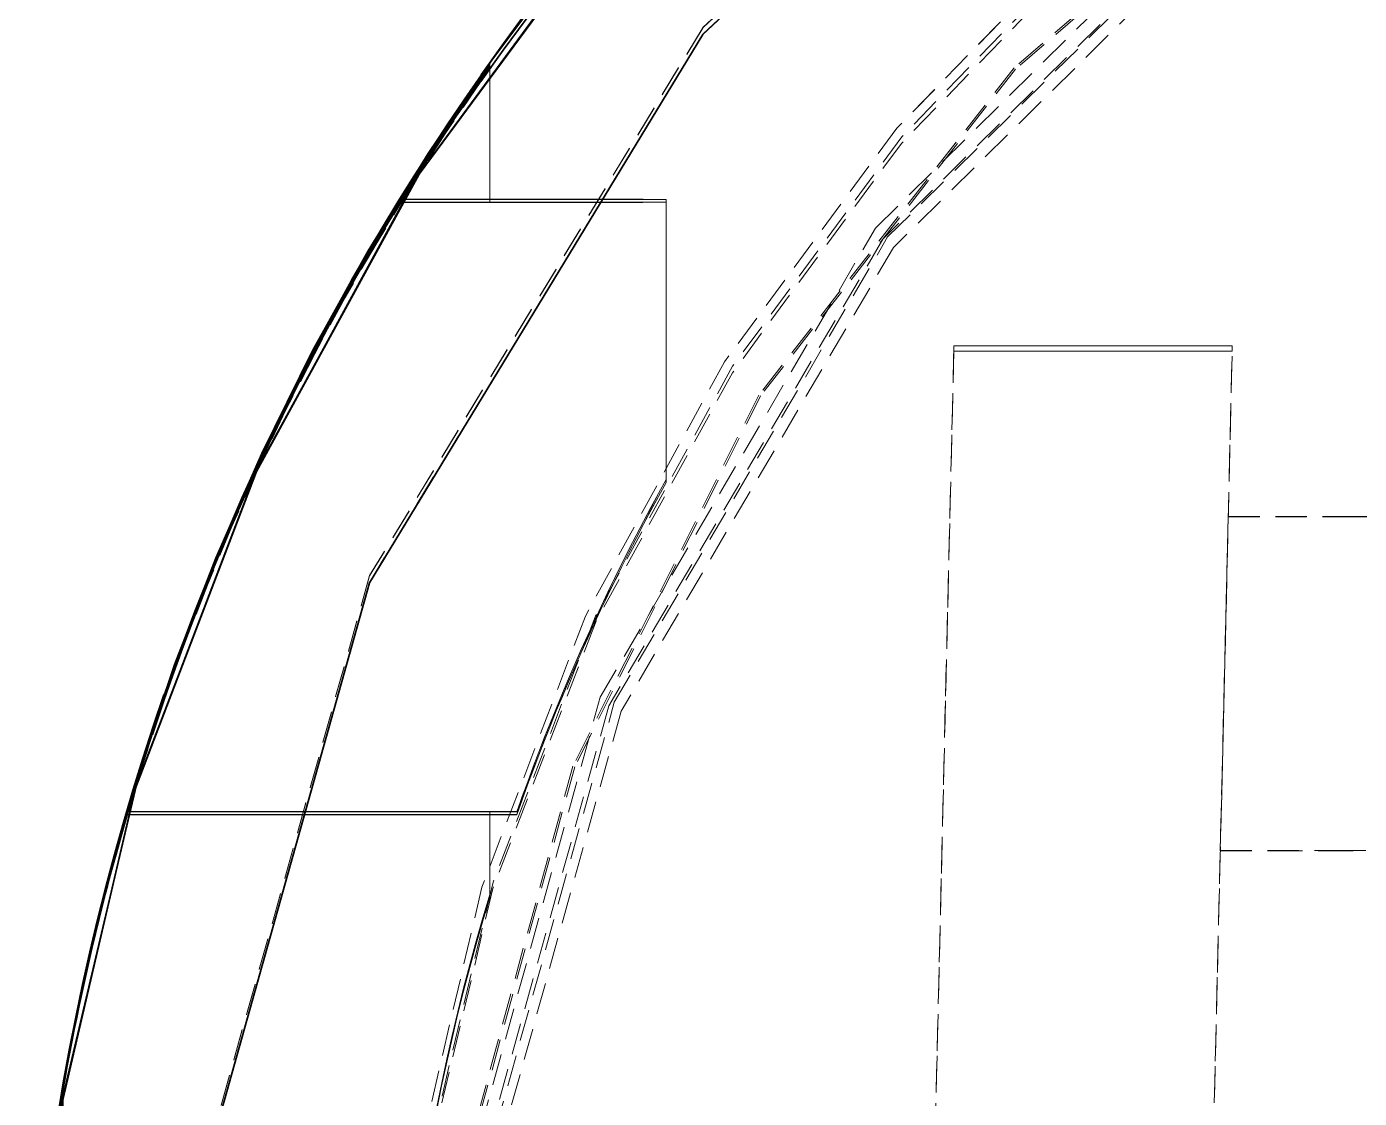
# Model space of a CAD drawing. Header units: millimetres. Extents: x 10 to 410, y 10 to 287.
# Drawn here: x 292.17 to 313.36, y 116.53 to 133.57 of the extents above; entities that cross this region are included whole.
import ezdxf

# ---------------------------------------------------------------- set-up
doc = ezdxf.new("R2010")
doc.units = ezdxf.units.MM
doc.linetypes.add('DASHED', pattern=[0.75, 0.5, -0.25])
doc.layers.add('HIDDEN', color=8, linetype='DASHED', lineweight=18)
doc.layers.add('VISIBLE', color=7, linetype='CONTINUOUS', lineweight=35)

msp = doc.modelspace()

# ---------------------------------------------------------------- linework, layer by layer
at = {"layer": 'HIDDEN'}
for points in [[(369.479, 109.912), (368.089, 120.023), (364.023, 129.384), (357.582, 137.301), (349.244, 143.187), (339.626, 146.605), (329.444, 147.302), (319.451, 145.225), (310.389, 140.529), (302.93, 133.563), (297.627, 124.843), (294.873, 115.015), (294.873, 104.808), (297.627, 94.981), (302.93, 86.26), (310.389, 79.294), (319.451, 74.598), (329.444, 72.522), (339.626, 73.218), (349.244, 76.636), (357.582, 82.522), (364.023, 90.439), (368.089, 99.8), (369.479, 109.912)], [(369.479, 109.907), (368.089, 120.018), (364.023, 129.38), (357.582, 137.297), (349.243, 143.183), (339.626, 146.6), (329.444, 147.297), (319.451, 145.22), (310.389, 140.525), (302.93, 133.558), (297.627, 124.838), (294.873, 115.01), (294.873, 104.804), (297.627, 94.976), (302.93, 86.255), (310.389, 79.289), (319.451, 74.593), (329.444, 72.517), (339.626, 73.213), (349.243, 76.631), (357.582, 82.517), (364.023, 90.434), (368.089, 99.796), (369.479, 109.907)], [(369.476, 109.804), (368.086, 119.915), (364.02, 129.276), (357.579, 137.194), (349.241, 143.079), (339.624, 146.497), (329.441, 147.194), (319.448, 145.117), (310.386, 140.422), (302.927, 133.455), (297.624, 124.735), (294.87, 114.907), (294.87, 104.701), (297.624, 94.873), (302.927, 86.152), (310.386, 79.186), (319.448, 74.49), (329.441, 72.414), (339.624, 73.11), (349.241, 76.528), (357.579, 82.414), (364.02, 90.331), (368.086, 99.692), (369.476, 109.804)], [(366.085, 109.907), (365.773, 114.509), (364.842, 119.027), (363.31, 123.378), (361.204, 127.483), (358.563, 131.265), (355.436, 134.656), (351.879, 137.594), (347.958, 140.024), (343.745, 141.903), (339.317, 143.196), (334.755, 143.879), (330.142, 143.94), (325.563, 143.377), (321.103, 142.201), (316.842, 140.433), (312.858, 138.107), (309.226, 135.263), (306.01, 131.956), (303.271, 128.244), (301.058, 124.197), (299.412, 119.887), (298.362, 115.395), (297.929, 110.802)], [(366.085, 109.907), (365.773, 114.509), (364.842, 119.027), (363.31, 123.378), (361.204, 127.483), (358.563, 131.265), (355.436, 134.656), (351.879, 137.594), (347.958, 140.024), (343.745, 141.903), (339.317, 143.196), (334.755, 143.879), (330.142, 143.94), (325.563, 143.377), (321.103, 142.201), (316.842, 140.433), (312.858, 138.107), (309.226, 135.264), (306.01, 131.956), (303.271, 128.244), (301.058, 124.197), (299.412, 119.887), (298.362, 115.395), (297.929, 110.802)], [(365.918, 111.048), (365.464, 115.558), (364.412, 119.967), (362.782, 124.196), (360.604, 128.171), (357.914, 131.82), (354.763, 135.078), (351.205, 137.887), (347.305, 140.197), (343.132, 141.966), (338.76, 143.163), (334.268, 143.767), (329.735, 143.767), (325.243, 143.163), (320.871, 141.966), (316.698, 140.197), (312.797, 137.887), (309.24, 135.078), (306.088, 131.82), (303.399, 128.171), (301.22, 124.196), (299.59, 119.967), (298.539, 115.558), (298.084, 111.048)], [(365.916, 110.944), (365.461, 115.454), (364.41, 119.864), (362.78, 124.093), (360.601, 128.068), (357.912, 131.717), (354.76, 134.975), (351.203, 137.784), (347.302, 140.093), (343.129, 141.863), (338.757, 143.06), (334.265, 143.664), (329.732, 143.664), (325.24, 143.06), (320.868, 141.863), (316.695, 140.093), (312.795, 137.784), (309.237, 134.975), (306.086, 131.717), (303.396, 128.068), (301.218, 124.093), (299.588, 119.864), (298.536, 115.454), (298.082, 110.944)], [(365.341, 109.907), (364.688, 116.476), (362.753, 122.787), (359.613, 128.593), (355.39, 133.667), (350.25, 137.809), (344.395, 140.858), (338.054, 142.693), (331.476, 143.243), (324.918, 142.486), (318.638, 140.452), (312.882, 137.22), (307.876, 132.918), (303.815, 127.714), (300.859, 121.811), (299.124, 115.442), (298.678, 108.856), (299.538, 102.311), (301.671, 96.064), (304.993, 90.36), (309.373, 85.422), (314.641, 81.443), (320.589, 78.581), (326.985, 76.946)], [(365.312, 109.906), (364.659, 116.469), (362.726, 122.775), (359.589, 128.576), (355.37, 133.645), (350.235, 137.784), (344.385, 140.829), (338.05, 142.663), (331.478, 143.213), (324.926, 142.457), (318.652, 140.425), (312.901, 137.197), (307.899, 132.899), (303.841, 127.7), (300.888, 121.803), (299.154, 115.44), (298.707, 108.86), (299.566, 102.321), (301.696, 96.079), (305.014, 90.38), (309.39, 85.445), (314.653, 81.47), (320.595, 78.609), (326.985, 76.976)], [(326.985, 76.94), (318.677, 79.339), (311.265, 83.793), (305.247, 90.003), (301.029, 97.551), (298.893, 105.931), (298.984, 114.577), (301.295, 122.91), (305.671, 130.368), (311.817, 136.451), (319.321, 140.748), (327.678, 142.971), (336.325, 142.971), (344.681, 140.748), (352.185, 136.451), (358.332, 130.368), (362.708, 122.91), (365.019, 114.577), (365.109, 105.931), (362.974, 97.551), (358.755, 90.003), (352.738, 83.793), (345.326, 79.339), (337.018, 76.94)], [(337.016, 77.001), (345.283, 79.393), (352.658, 83.831), (358.645, 90.015), (362.84, 97.53), (364.962, 105.872), (364.869, 114.478), (362.566, 122.771), (358.209, 130.194), (352.09, 136.247), (344.62, 140.524), (336.303, 142.736), (327.696, 142.736), (319.378, 140.524), (311.908, 136.247), (305.789, 130.194), (301.432, 122.771), (299.129, 114.478), (299.036, 105.872), (301.158, 97.53), (305.353, 90.015), (311.34, 83.831), (318.715, 79.393), (326.982, 77.001)], [(326.985, 77.175), (318.741, 79.565), (311.388, 83.992), (305.421, 90.161), (301.239, 97.657), (299.125, 105.975), (299.22, 114.557), (301.518, 122.827), (305.864, 130.228), (311.966, 136.264), (319.415, 140.528), (327.71, 142.734), (336.293, 142.734), (344.587, 140.528), (352.036, 136.264), (358.139, 130.228), (362.485, 122.827), (364.782, 114.557), (364.877, 105.975), (362.763, 97.657), (358.582, 90.161), (352.614, 83.992), (345.262, 79.565), (337.018, 77.175)], [(337.015, 77.196), (345.227, 79.58), (352.55, 83.995), (358.492, 90.143), (362.655, 97.612), (364.759, 105.9), (364.662, 114.45), (362.371, 122.688), (358.039, 130.061), (351.959, 136.073), (344.538, 140.32), (336.274, 142.517), (327.723, 142.517), (319.46, 140.32), (312.038, 136.073), (305.958, 130.061), (301.627, 122.688), (299.336, 114.45), (299.239, 105.9), (301.342, 97.612), (305.505, 90.143), (311.447, 83.995), (318.77, 79.58), (326.982, 77.196)], [(299.539, 130.779), (299.539, 130.872), (299.539, 130.965), (299.539, 131.059), (299.539, 131.152), (299.539, 131.245), (299.539, 131.338), (299.539, 131.431), (299.539, 131.525), (299.539, 131.618), (299.539, 131.711), (299.539, 131.804), (299.539, 131.897), (299.539, 131.99), (299.539, 132.084), (299.539, 132.177), (299.539, 132.27), (299.539, 132.363), (299.539, 132.456), (299.539, 132.55), (299.539, 132.643), (299.539, 132.736), (299.539, 132.829), (299.539, 132.922)], [(299.54, 130.826), (299.54, 130.919), (299.54, 131.012), (299.54, 131.106), (299.54, 131.199), (299.54, 131.292), (299.54, 131.385), (299.54, 131.478), (299.54, 131.571), (299.54, 131.665), (299.54, 131.758), (299.54, 131.851), (299.54, 131.944), (299.54, 132.037), (299.54, 132.131), (299.54, 132.224), (299.54, 132.317), (299.54, 132.41), (299.54, 132.503), (299.54, 132.596), (299.54, 132.69), (299.54, 132.783), (299.54, 132.876), (299.54, 132.969)], [(299.397, 132.699), (298.825, 131.861), (298.274, 131.008), (297.745, 130.142), (297.238, 129.263), (296.754, 128.371), (296.292, 127.467), (295.854, 126.551), (295.439, 125.625), (295.048, 124.689), (294.68, 123.743), (294.337, 122.787), (294.018, 121.824), (293.724, 120.853), (293.454, 119.874), (293.209, 118.889), (292.99, 117.898), (292.796, 116.902), (292.627, 115.901), (292.485, 114.896), (292.368, 113.888), (292.277, 112.877), (292.212, 111.864), (292.174, 110.85)], [(299.4, 132.807), (299.125, 132.409), (298.854, 132.009), (298.589, 131.605), (298.328, 131.198), (298.073, 130.788), (297.822, 130.375), (297.577, 129.959), (297.336, 129.54), (297.101, 129.118), (296.87, 128.693), (296.645, 128.266), (296.425, 127.835), (296.21, 127.403), (296.001, 126.967), (295.797, 126.529), (295.598, 126.089), (295.404, 125.646), (295.216, 125.201), (295.033, 124.754), (294.856, 124.304), (294.684, 123.853), (294.517, 123.399), (294.356, 122.944)], [(298.116, 130.781), (298.299, 130.781), (298.483, 130.781), (298.667, 130.781), (298.851, 130.781), (299.034, 130.781), (299.218, 130.781), (299.402, 130.781), (299.586, 130.781), (299.769, 130.781), (299.953, 130.781), (300.137, 130.781), (300.321, 130.781), (300.504, 130.781), (300.688, 130.78), (300.872, 130.78), (301.056, 130.78), (301.239, 130.78), (301.423, 130.78), (301.607, 130.78), (301.791, 130.78), (301.974, 130.78), (302.158, 130.78), (302.342, 130.779)], [(299.539, 130.779), (299.477, 130.779), (299.415, 130.779), (299.353, 130.779), (299.291, 130.779), (299.229, 130.779), (299.167, 130.779), (299.105, 130.779), (299.044, 130.779), (298.982, 130.779), (298.92, 130.779), (298.858, 130.778), (298.796, 130.778), (298.734, 130.778), (298.672, 130.778), (298.611, 130.778), (298.549, 130.778), (298.487, 130.778), (298.425, 130.778), (298.363, 130.778), (298.301, 130.778), (298.239, 130.778), (298.178, 130.778), (298.116, 130.778)], [(302.342, 130.779), (302.158, 130.779), (301.974, 130.778), (301.791, 130.778), (301.607, 130.778), (301.423, 130.778), (301.239, 130.778), (301.056, 130.778), (300.872, 130.778), (300.688, 130.778), (300.504, 130.778), (300.321, 130.778), (300.137, 130.778), (299.953, 130.778), (299.769, 130.778), (299.586, 130.777), (299.402, 130.777), (299.218, 130.777), (299.034, 130.777), (298.851, 130.777), (298.667, 130.777), (298.483, 130.777), (298.299, 130.777), (298.116, 130.777)], [(298.117, 130.828), (298.301, 130.828), (298.484, 130.828), (298.668, 130.828), (298.852, 130.828), (299.036, 130.828), (299.219, 130.828), (299.403, 130.828), (299.587, 130.828), (299.771, 130.828), (299.954, 130.828), (300.138, 130.828), (300.322, 130.827), (300.506, 130.827), (300.689, 130.827), (300.873, 130.827), (301.057, 130.827), (301.241, 130.827), (301.424, 130.827), (301.608, 130.827), (301.792, 130.827), (301.976, 130.827), (302.159, 130.826), (302.343, 130.826)], [(299.54, 130.826), (299.478, 130.826), (299.416, 130.826), (299.354, 130.826), (299.292, 130.826), (299.23, 130.826), (299.169, 130.826), (299.107, 130.825), (299.045, 130.825), (298.983, 130.825), (298.921, 130.825), (298.859, 130.825), (298.797, 130.825), (298.736, 130.825), (298.674, 130.825), (298.612, 130.825), (298.55, 130.825), (298.488, 130.825), (298.426, 130.825), (298.364, 130.825), (298.302, 130.825), (298.241, 130.825), (298.179, 130.825), (298.117, 130.825)], [(302.343, 130.826), (302.159, 130.826), (301.976, 130.825), (301.792, 130.825), (301.608, 130.825), (301.424, 130.825), (301.241, 130.825), (301.057, 130.825), (300.873, 130.825), (300.689, 130.825), (300.506, 130.825), (300.322, 130.825), (300.138, 130.825), (299.954, 130.824), (299.771, 130.824), (299.587, 130.824), (299.403, 130.824), (299.219, 130.824), (299.036, 130.824), (298.852, 130.824), (298.668, 130.824), (298.484, 130.824), (298.301, 130.824), (298.117, 130.824)], [(298.117, 130.78), (298.179, 130.78), (298.24, 130.78), (298.302, 130.78), (298.364, 130.78), (298.426, 130.78), (298.488, 130.78), (298.549, 130.78), (298.611, 130.78), (298.673, 130.78), (298.735, 130.78), (298.797, 130.78), (298.859, 130.78), (298.92, 130.78), (298.982, 130.78), (299.044, 130.78), (299.106, 130.78), (299.168, 130.78), (299.229, 130.78), (299.291, 130.78), (299.353, 130.779), (299.415, 130.779), (299.477, 130.779), (299.539, 130.779)], [(298.118, 130.827), (298.18, 130.827), (298.242, 130.827), (298.303, 130.827), (298.365, 130.827), (298.427, 130.827), (298.489, 130.827), (298.551, 130.827), (298.613, 130.827), (298.674, 130.827), (298.736, 130.827), (298.798, 130.827), (298.86, 130.827), (298.922, 130.827), (298.983, 130.827), (299.045, 130.827), (299.107, 130.827), (299.169, 130.827), (299.231, 130.826), (299.293, 130.826), (299.354, 130.826), (299.416, 130.826), (299.478, 130.826), (299.54, 130.826)], [(302.342, 126.323), (302.342, 126.517), (302.342, 126.71), (302.342, 126.904), (302.342, 127.098), (302.342, 127.292), (302.342, 127.485), (302.342, 127.679), (302.342, 127.873), (302.342, 128.067), (302.342, 128.26), (302.342, 128.454), (302.342, 128.648), (302.342, 128.842), (302.342, 129.035), (302.342, 129.229), (302.342, 129.423), (302.342, 129.617), (302.342, 129.81), (302.342, 130.004), (302.342, 130.198), (302.342, 130.392), (302.342, 130.585), (302.342, 130.779)], [(302.343, 126.37), (302.343, 126.564), (302.343, 126.757), (302.343, 126.951), (302.343, 127.145), (302.343, 127.339), (302.343, 127.532), (302.343, 127.726), (302.343, 127.92), (302.343, 128.114), (302.343, 128.307), (302.343, 128.501), (302.343, 128.695), (302.343, 128.889), (302.343, 129.082), (302.343, 129.276), (302.343, 129.47), (302.343, 129.664), (302.343, 129.857), (302.343, 130.051), (302.343, 130.245), (302.343, 130.439), (302.343, 130.632), (302.343, 130.826)], [(306.918, 128.494), (306.884, 127.083), (306.851, 125.672), (306.817, 124.26), (306.784, 122.849), (306.75, 121.438), (306.716, 120.026), (306.683, 118.615), (306.649, 117.204), (306.616, 115.792), (306.582, 114.381), (306.548, 112.97), (306.515, 111.558), (306.481, 110.147), (306.448, 108.736), (306.414, 107.324), (306.38, 105.913), (306.347, 104.502), (306.313, 103.09), (306.28, 101.679), (306.246, 100.268), (306.212, 98.856), (306.179, 97.445), (306.145, 96.034)], [(306.918, 128.494), (306.918, 128.491), (306.918, 128.487), (306.918, 128.483), (306.918, 128.48), (306.917, 128.476), (306.917, 128.472), (306.917, 128.469), (306.917, 128.465), (306.917, 128.461), (306.917, 128.458), (306.917, 128.454), (306.917, 128.45), (306.917, 128.447), (306.917, 128.443), (306.917, 128.439), (306.916, 128.436), (306.916, 128.432), (306.916, 128.428), (306.916, 128.425), (306.916, 128.421), (306.916, 128.417), (306.916, 128.414), (306.916, 128.41)], [(311.344, 128.494), (311.152, 128.494), (310.96, 128.494), (310.767, 128.494), (310.575, 128.494), (310.382, 128.494), (310.19, 128.494), (309.997, 128.494), (309.805, 128.494), (309.612, 128.494), (309.42, 128.494), (309.227, 128.494), (309.035, 128.494), (308.843, 128.494), (308.65, 128.494), (308.458, 128.494), (308.265, 128.494), (308.073, 128.494), (307.88, 128.494), (307.688, 128.494), (307.495, 128.494), (307.303, 128.494), (307.11, 128.494), (306.918, 128.494)], [(310.572, 96.034), (310.605, 97.445), (310.639, 98.856), (310.672, 100.268), (310.706, 101.679), (310.74, 103.09), (310.773, 104.502), (310.807, 105.913), (310.84, 107.324), (310.874, 108.736), (310.908, 110.147), (310.941, 111.558), (310.975, 112.97), (311.008, 114.381), (311.042, 115.792), (311.076, 117.204), (311.109, 118.615), (311.143, 120.026), (311.176, 121.438), (311.21, 122.849), (311.244, 124.26), (311.277, 125.672), (311.311, 127.083), (311.344, 128.494)], [(311.344, 128.494), (311.344, 128.491), (311.344, 128.487), (311.344, 128.483), (311.344, 128.48), (311.344, 128.476), (311.344, 128.472), (311.344, 128.469), (311.344, 128.465), (311.344, 128.461), (311.343, 128.458), (311.343, 128.454), (311.343, 128.45), (311.343, 128.447), (311.343, 128.443), (311.343, 128.439), (311.343, 128.436), (311.343, 128.432), (311.343, 128.428), (311.343, 128.425), (311.343, 128.421), (311.342, 128.417), (311.342, 128.414), (311.342, 128.41)], [(306.916, 128.41), (306.882, 126.999), (306.849, 125.587), (306.815, 124.176), (306.781, 122.765), (306.748, 121.353), (306.714, 119.942), (306.681, 118.531), (306.647, 117.119), (306.613, 115.708), (306.58, 114.297), (306.546, 112.885), (306.513, 111.474), (306.479, 110.063), (306.445, 108.651), (306.412, 107.24), (306.378, 105.829), (306.344, 104.417), (306.311, 103.006), (306.277, 101.595), (306.244, 100.183), (306.21, 98.772), (306.176, 97.361), (306.143, 95.949)], [(311.342, 128.41), (311.15, 128.41), (310.957, 128.41), (310.765, 128.41), (310.572, 128.41), (310.38, 128.41), (310.187, 128.41), (309.995, 128.41), (309.803, 128.41), (309.61, 128.41), (309.418, 128.41), (309.225, 128.41), (309.033, 128.41), (308.84, 128.41), (308.648, 128.41), (308.455, 128.41), (308.263, 128.41), (308.07, 128.41), (307.878, 128.41), (307.686, 128.41), (307.493, 128.41), (307.301, 128.41), (307.108, 128.41), (306.916, 128.41)], [(310.569, 95.949), (310.603, 97.361), (310.637, 98.772), (310.67, 100.183), (310.704, 101.595), (310.737, 103.006), (310.771, 104.417), (310.805, 105.829), (310.838, 107.24), (310.872, 108.651), (310.905, 110.063), (310.939, 111.474), (310.973, 112.885), (311.006, 114.297), (311.04, 115.708), (311.073, 117.119), (311.107, 118.531), (311.141, 119.942), (311.174, 121.353), (311.208, 122.765), (311.241, 124.176), (311.275, 125.587), (311.309, 126.999), (311.342, 128.41)], [(299.969, 121.042), (300.053, 121.28), (300.139, 121.517), (300.227, 121.753), (300.317, 121.989), (300.408, 122.224), (300.501, 122.458), (300.595, 122.692), (300.692, 122.924), (300.79, 123.156), (300.89, 123.388), (300.991, 123.618), (301.094, 123.848), (301.199, 124.077), (301.306, 124.306), (301.415, 124.533), (301.525, 124.76), (301.636, 124.986), (301.75, 125.211), (301.865, 125.435), (301.982, 125.658), (302.1, 125.881), (302.22, 126.102), (302.342, 126.323)], [(302.342, 126.323), (302.22, 126.102), (302.1, 125.88), (301.982, 125.658), (301.865, 125.434), (301.75, 125.21), (301.637, 124.985), (301.525, 124.759), (301.415, 124.532), (301.306, 124.304), (301.2, 124.076), (301.095, 123.847), (300.991, 123.617), (300.89, 123.386), (300.79, 123.154), (300.692, 122.922), (300.595, 122.689), (300.501, 122.456), (300.408, 122.221), (300.317, 121.986), (300.227, 121.75), (300.139, 121.514), (300.053, 121.277), (299.969, 121.039)], [(302.343, 126.37), (302.222, 126.149), (302.102, 125.927), (301.983, 125.705), (301.866, 125.481), (301.751, 125.257), (301.638, 125.032), (301.526, 124.806), (301.416, 124.579), (301.308, 124.351), (301.201, 124.123), (301.096, 123.894), (300.993, 123.664), (300.891, 123.433), (300.791, 123.201), (300.693, 122.969), (300.597, 122.736), (300.502, 122.502), (300.409, 122.268), (300.318, 122.033), (300.228, 121.797), (300.141, 121.561), (300.055, 121.324), (299.97, 121.086)], [(299.971, 121.089), (300.055, 121.327), (300.141, 121.564), (300.228, 121.8), (300.318, 122.036), (300.409, 122.271), (300.502, 122.505), (300.597, 122.738), (300.693, 122.971), (300.791, 123.203), (300.891, 123.435), (300.992, 123.665), (301.096, 123.895), (301.201, 124.124), (301.307, 124.353), (301.416, 124.58), (301.526, 124.807), (301.638, 125.033), (301.751, 125.258), (301.866, 125.482), (301.983, 125.705), (302.101, 125.928), (302.221, 126.149), (302.343, 126.37)], [(311.153, 120.471), (311.159, 120.702), (311.164, 120.933), (311.17, 121.164), (311.175, 121.395), (311.181, 121.626), (311.186, 121.857), (311.192, 122.088), (311.197, 122.319), (311.203, 122.55), (311.208, 122.781), (311.214, 123.012), (311.219, 123.243), (311.225, 123.474), (311.23, 123.705), (311.236, 123.936), (311.241, 124.166), (311.247, 124.397), (311.252, 124.628), (311.258, 124.859), (311.263, 125.09), (311.269, 125.321), (311.274, 125.552), (311.28, 125.783)], [(311.153, 120.464), (311.159, 120.695), (311.164, 120.926), (311.17, 121.157), (311.175, 121.388), (311.181, 121.619), (311.186, 121.85), (311.192, 122.08), (311.197, 122.311), (311.203, 122.542), (311.208, 122.773), (311.214, 123.004), (311.219, 123.235), (311.225, 123.466), (311.23, 123.697), (311.236, 123.928), (311.241, 124.159), (311.247, 124.39), (311.252, 124.621), (311.258, 124.852), (311.263, 125.083), (311.269, 125.314), (311.274, 125.545), (311.28, 125.776)], [(311.28, 125.776), (311.28, 125.776), (311.28, 125.776), (311.28, 125.777), (311.28, 125.777), (311.28, 125.777), (311.28, 125.778), (311.28, 125.778), (311.28, 125.778), (311.28, 125.779), (311.28, 125.779), (311.28, 125.779), (311.28, 125.78), (311.28, 125.78), (311.28, 125.78), (311.28, 125.78), (311.28, 125.781), (311.28, 125.781), (311.28, 125.781), (311.28, 125.782), (311.28, 125.782), (311.28, 125.782), (311.28, 125.783), (311.28, 125.783)], [(311.28, 125.783), (313.081, 125.783), (314.883, 125.783), (316.685, 125.783), (318.487, 125.783), (320.288, 125.783), (322.09, 125.783), (323.892, 125.783), (325.694, 125.783), (327.495, 125.783), (329.297, 125.783), (331.099, 125.783), (332.901, 125.783), (334.702, 125.783), (336.504, 125.783), (338.306, 125.783), (340.108, 125.783), (341.909, 125.783), (343.711, 125.783), (345.513, 125.783), (347.315, 125.783), (349.116, 125.783), (350.918, 125.783), (352.72, 125.783)], [(311.28, 125.776), (313.081, 125.776), (314.883, 125.776), (316.685, 125.776), (318.487, 125.776), (320.288, 125.776), (322.09, 125.776), (323.892, 125.776), (325.694, 125.776), (327.495, 125.776), (329.297, 125.776), (331.099, 125.776), (332.9, 125.776), (334.702, 125.776), (336.504, 125.776), (338.306, 125.776), (340.107, 125.776), (341.909, 125.776), (343.711, 125.776), (345.513, 125.776), (347.314, 125.776), (349.116, 125.776), (350.918, 125.776), (352.72, 125.776)], [(299.539, 121.041), (299.288, 121.041), (299.037, 121.041), (298.786, 121.042), (298.536, 121.042), (298.285, 121.042), (298.034, 121.042), (297.783, 121.042), (297.533, 121.042), (297.282, 121.042), (297.031, 121.042), (296.781, 121.042), (296.53, 121.042), (296.279, 121.042), (296.028, 121.042), (295.778, 121.042), (295.527, 121.042), (295.276, 121.042), (295.026, 121.042), (294.775, 121.042), (294.524, 121.042), (294.273, 121.042), (294.023, 121.042), (293.772, 121.042)], [(293.772, 121.04), (294.023, 121.04), (294.273, 121.04), (294.524, 121.04), (294.775, 121.04), (295.025, 121.04), (295.276, 121.04), (295.527, 121.04), (295.778, 121.04), (296.028, 121.04), (296.279, 121.04), (296.53, 121.04), (296.781, 121.04), (297.031, 121.04), (297.282, 121.04), (297.533, 121.04), (297.783, 121.04), (298.034, 121.04), (298.285, 121.04), (298.536, 121.04), (298.786, 121.04), (299.037, 121.04), (299.288, 121.041), (299.539, 121.041)], [(293.772, 121.039), (294.041, 121.039), (294.311, 121.039), (294.58, 121.039), (294.85, 121.039), (295.119, 121.039), (295.389, 121.039), (295.658, 121.039), (295.927, 121.039), (296.197, 121.039), (296.466, 121.039), (296.736, 121.039), (297.005, 121.039), (297.275, 121.039), (297.544, 121.039), (297.814, 121.039), (298.083, 121.039), (298.353, 121.039), (298.622, 121.039), (298.891, 121.039), (299.161, 121.039), (299.43, 121.039), (299.7, 121.039), (299.969, 121.039)], [(299.971, 121.089), (299.701, 121.089), (299.432, 121.089), (299.162, 121.09), (298.893, 121.09), (298.623, 121.09), (298.354, 121.09), (298.084, 121.09), (297.815, 121.09), (297.545, 121.09), (297.276, 121.09), (297.007, 121.09), (296.737, 121.09), (296.468, 121.09), (296.198, 121.09), (295.929, 121.09), (295.659, 121.09), (295.39, 121.09), (295.12, 121.09), (294.851, 121.09), (294.582, 121.09), (294.312, 121.09), (294.043, 121.09), (293.773, 121.09)], [(299.54, 121.088), (299.289, 121.088), (299.038, 121.088), (298.788, 121.088), (298.537, 121.089), (298.286, 121.089), (298.035, 121.089), (297.785, 121.089), (297.534, 121.089), (297.283, 121.089), (297.033, 121.089), (296.782, 121.089), (296.531, 121.089), (296.28, 121.089), (296.03, 121.089), (295.779, 121.089), (295.528, 121.089), (295.277, 121.089), (295.027, 121.089), (294.776, 121.089), (294.525, 121.089), (294.275, 121.089), (294.024, 121.089), (293.773, 121.089)], [(293.773, 121.087), (294.024, 121.087), (294.275, 121.087), (294.525, 121.087), (294.776, 121.087), (295.027, 121.087), (295.277, 121.087), (295.528, 121.087), (295.779, 121.087), (296.03, 121.087), (296.28, 121.087), (296.531, 121.087), (296.782, 121.087), (297.033, 121.087), (297.283, 121.087), (297.534, 121.087), (297.785, 121.087), (298.035, 121.087), (298.286, 121.087), (298.537, 121.087), (298.788, 121.087), (299.038, 121.087), (299.289, 121.087), (299.54, 121.088)], [(293.773, 121.086), (294.043, 121.086), (294.312, 121.086), (294.581, 121.086), (294.851, 121.086), (295.12, 121.086), (295.39, 121.086), (295.659, 121.086), (295.929, 121.086), (296.198, 121.086), (296.468, 121.086), (296.737, 121.086), (297.006, 121.086), (297.276, 121.086), (297.545, 121.086), (297.815, 121.086), (298.084, 121.086), (298.354, 121.086), (298.623, 121.086), (298.893, 121.086), (299.162, 121.086), (299.432, 121.086), (299.701, 121.086), (299.97, 121.086)], [(299.969, 121.042), (299.7, 121.043), (299.431, 121.043), (299.161, 121.043), (298.892, 121.043), (298.622, 121.043), (298.353, 121.043), (298.083, 121.043), (297.814, 121.043), (297.545, 121.043), (297.275, 121.043), (297.006, 121.043), (296.736, 121.043), (296.467, 121.043), (296.198, 121.043), (295.928, 121.043), (295.659, 121.043), (295.389, 121.043), (295.12, 121.043), (294.851, 121.043), (294.581, 121.043), (294.312, 121.043), (294.042, 121.043), (293.773, 121.043)], [(299.539, 119.725), (299.539, 119.782), (299.539, 119.839), (299.539, 119.897), (299.539, 119.954), (299.539, 120.011), (299.539, 120.068), (299.539, 120.126), (299.539, 120.183), (299.539, 120.24), (299.539, 120.297), (299.539, 120.354), (299.539, 120.412), (299.539, 120.469), (299.539, 120.526), (299.539, 120.583), (299.539, 120.64), (299.539, 120.698), (299.539, 120.755), (299.539, 120.812), (299.539, 120.869), (299.539, 120.926), (299.539, 120.984), (299.539, 121.041)], [(299.539, 119.725), (299.539, 119.782), (299.539, 119.839), (299.539, 119.897), (299.539, 119.954), (299.539, 120.011), (299.539, 120.068), (299.539, 120.126), (299.539, 120.183), (299.539, 120.24), (299.539, 120.297), (299.539, 120.354), (299.539, 120.412), (299.539, 120.469), (299.539, 120.526), (299.539, 120.583), (299.539, 120.64), (299.539, 120.698), (299.539, 120.755), (299.539, 120.812), (299.539, 120.869), (299.539, 120.926), (299.539, 120.984), (299.539, 121.041)], [(299.54, 119.772), (299.54, 119.829), (299.54, 119.886), (299.54, 119.944), (299.54, 120.001), (299.54, 120.058), (299.54, 120.115), (299.54, 120.172), (299.54, 120.23), (299.54, 120.287), (299.54, 120.344), (299.54, 120.401), (299.54, 120.458), (299.54, 120.516), (299.54, 120.573), (299.54, 120.63), (299.54, 120.687), (299.54, 120.745), (299.54, 120.802), (299.54, 120.859), (299.54, 120.916), (299.54, 120.973), (299.54, 121.031), (299.54, 121.088)], [(299.54, 119.772), (299.54, 119.829), (299.54, 119.886), (299.54, 119.944), (299.54, 120.001), (299.54, 120.058), (299.54, 120.115), (299.54, 120.172), (299.54, 120.23), (299.54, 120.287), (299.54, 120.344), (299.54, 120.401), (299.54, 120.458), (299.54, 120.516), (299.54, 120.573), (299.54, 120.63), (299.54, 120.687), (299.54, 120.745), (299.54, 120.802), (299.54, 120.859), (299.54, 120.916), (299.54, 120.973), (299.54, 121.031), (299.54, 121.088)], [(299.969, 121.042), (299.969, 121.042), (299.969, 121.042), (299.969, 121.042), (299.969, 121.042), (299.969, 121.042), (299.969, 121.042), (299.969, 121.042), (299.969, 121.041), (299.969, 121.041), (299.969, 121.041), (299.969, 121.041), (299.969, 121.041), (299.969, 121.041), (299.969, 121.041), (299.969, 121.04), (299.969, 121.04), (299.969, 121.04), (299.969, 121.04), (299.969, 121.04), (299.969, 121.04), (299.969, 121.04), (299.969, 121.039), (299.969, 121.039)], [(299.971, 121.089), (299.971, 121.089), (299.971, 121.089), (299.971, 121.089), (299.971, 121.089), (299.971, 121.089), (299.971, 121.089), (299.971, 121.088), (299.971, 121.088), (299.97, 121.088), (299.97, 121.088), (299.97, 121.088), (299.97, 121.088), (299.97, 121.088), (299.97, 121.087), (299.97, 121.087), (299.97, 121.087), (299.97, 121.087), (299.97, 121.087), (299.97, 121.087), (299.97, 121.087), (299.97, 121.087), (299.97, 121.086), (299.97, 121.086)], [(311.153, 120.464), (311.153, 120.464), (311.153, 120.464), (311.153, 120.465), (311.153, 120.465), (311.153, 120.465), (311.153, 120.466), (311.153, 120.466), (311.153, 120.466), (311.153, 120.467), (311.153, 120.467), (311.153, 120.467), (311.153, 120.468), (311.153, 120.468), (311.153, 120.468), (311.153, 120.469), (311.153, 120.469), (311.153, 120.469), (311.153, 120.47), (311.153, 120.47), (311.153, 120.47), (311.153, 120.471), (311.153, 120.471), (311.153, 120.471)], [(311.153, 120.471), (312.966, 120.471), (314.779, 120.471), (316.591, 120.471), (318.404, 120.471), (320.217, 120.471), (322.03, 120.471), (323.842, 120.471), (325.655, 120.471), (327.468, 120.471), (329.281, 120.471), (331.093, 120.471), (332.906, 120.471), (334.719, 120.471), (336.532, 120.471), (338.344, 120.471), (340.157, 120.471), (341.97, 120.471), (343.783, 120.471), (345.595, 120.471), (347.408, 120.471), (349.221, 120.471), (351.034, 120.471), (352.846, 120.471)], [(311.153, 120.464), (311.959, 120.464), (312.764, 120.464), (313.57, 120.464), (314.375, 120.464), (315.18, 120.464), (315.986, 120.464), (316.791, 120.464), (317.597, 120.464), (318.402, 120.464), (319.208, 120.464), (320.013, 120.464), (320.819, 120.464), (321.624, 120.464), (322.43, 120.464), (323.235, 120.464), (324.041, 120.464), (324.846, 120.464), (325.652, 120.464), (326.457, 120.464), (327.263, 120.464), (328.068, 120.464), (328.874, 120.464), (329.679, 120.464)], [(298.082, 110.967), (298.097, 111.354), (298.117, 111.74), (298.141, 112.127), (298.17, 112.513), (298.202, 112.899), (298.24, 113.284), (298.281, 113.669), (298.327, 114.053), (298.378, 114.437), (298.432, 114.82), (298.492, 115.203), (298.555, 115.585), (298.623, 115.966), (298.695, 116.346), (298.772, 116.726), (298.853, 117.104), (298.938, 117.482), (299.027, 117.859), (299.121, 118.234), (299.219, 118.609), (299.321, 118.982), (299.428, 119.354), (299.539, 119.725)], [(299.539, 119.725), (299.428, 119.354), (299.321, 118.982), (299.219, 118.609), (299.121, 118.234), (299.027, 117.859), (298.938, 117.482), (298.852, 117.105), (298.772, 116.726), (298.695, 116.347), (298.623, 115.967), (298.555, 115.586), (298.492, 115.204), (298.432, 114.821), (298.378, 114.438), (298.327, 114.054), (298.281, 113.67), (298.24, 113.285), (298.202, 112.9), (298.17, 112.514), (298.141, 112.128), (298.117, 111.742), (298.097, 111.356), (298.082, 110.969)], [(298.083, 111.014), (298.099, 111.401), (298.118, 111.787), (298.142, 112.174), (298.171, 112.56), (298.204, 112.946), (298.241, 113.331), (298.282, 113.716), (298.329, 114.1), (298.379, 114.484), (298.434, 114.867), (298.493, 115.25), (298.556, 115.632), (298.624, 116.013), (298.696, 116.393), (298.773, 116.773), (298.854, 117.151), (298.939, 117.529), (299.028, 117.905), (299.122, 118.281), (299.22, 118.655), (299.323, 119.029), (299.429, 119.401), (299.54, 119.772)], [(299.54, 119.772), (299.429, 119.401), (299.322, 119.029), (299.22, 118.656), (299.122, 118.281), (299.028, 117.906), (298.939, 117.529), (298.854, 117.152), (298.773, 116.773), (298.696, 116.394), (298.624, 116.014), (298.556, 115.632), (298.493, 115.251), (298.434, 114.868), (298.379, 114.485), (298.329, 114.101), (298.282, 113.717), (298.241, 113.332), (298.204, 112.947), (298.171, 112.561), (298.142, 112.175), (298.118, 111.789), (298.099, 111.402), (298.083, 111.016)], [(292.751, 109.996), (292.751, 110.286), (292.751, 110.575), (292.751, 110.865), (292.751, 111.155), (292.751, 111.444), (292.751, 111.734), (292.751, 112.024), (292.751, 112.314), (292.751, 112.603), (292.751, 112.893), (292.751, 113.183), (292.751, 113.472), (292.751, 113.762), (292.751, 114.052), (292.751, 114.342), (292.751, 114.631), (292.751, 114.921), (292.751, 115.211), (292.751, 115.5), (292.751, 115.79), (292.751, 116.08), (292.751, 116.37), (292.751, 116.659)], [(292.753, 110.043), (292.753, 110.333), (292.753, 110.622), (292.753, 110.912), (292.753, 111.202), (292.753, 111.491), (292.753, 111.781), (292.753, 112.071), (292.753, 112.361), (292.753, 112.65), (292.753, 112.94), (292.753, 113.23), (292.753, 113.519), (292.753, 113.809), (292.753, 114.099), (292.753, 114.388), (292.753, 114.678), (292.753, 114.968), (292.753, 115.258), (292.753, 115.547), (292.753, 115.837), (292.753, 116.127), (292.753, 116.416), (292.753, 116.706)]]:
    msp.add_lwpolyline(points, dxfattribs=at)
at = {"layer": 'VISIBLE'}
for points in [[(371.837, 109.803), (371.472, 115.183), (370.384, 120.464), (368.593, 125.549), (366.131, 130.346), (363.045, 134.767), (359.389, 138.731), (355.232, 142.165), (350.649, 145.006), (345.725, 147.202), (340.549, 148.713), (335.217, 149.511), (329.825, 149.582), (324.474, 148.924), (319.26, 147.55), (314.28, 145.484), (309.624, 142.764), (305.378, 139.441), (301.619, 135.575), (298.418, 131.236), (295.831, 126.506), (293.907, 121.469), (292.68, 116.218), (292.174, 110.85)], [(371.837, 109.803), (371.472, 115.183), (370.384, 120.464), (368.593, 125.549), (366.131, 130.346), (363.045, 134.767), (359.389, 138.731), (355.232, 142.165), (350.649, 145.006), (345.725, 147.202), (340.549, 148.713), (335.217, 149.511), (329.825, 149.582), (324.474, 148.924), (319.26, 147.55), (314.28, 145.484), (309.624, 142.764), (305.378, 139.441), (301.619, 135.575), (298.418, 131.236), (295.831, 126.506), (293.907, 121.469), (292.68, 116.218), (292.174, 110.85)], [(371.837, 109.795), (371.472, 115.175), (370.384, 120.456), (368.593, 125.541), (366.131, 130.339), (363.044, 134.76), (359.389, 138.723), (355.232, 142.157), (350.649, 144.998), (345.725, 147.194), (340.549, 148.705), (335.217, 149.503), (329.825, 149.574), (324.473, 148.916), (319.26, 147.542), (314.279, 145.476), (309.623, 142.756), (305.378, 139.433), (301.619, 135.567), (298.417, 131.229), (295.831, 126.498), (293.907, 121.461), (292.68, 116.21), (292.174, 110.842)], [(371.837, 109.795), (371.472, 115.175), (370.384, 120.456), (368.593, 125.541), (366.131, 130.339), (363.044, 134.76), (359.389, 138.723), (355.232, 142.157), (350.649, 144.998), (345.725, 147.194), (340.549, 148.705), (335.217, 149.503), (329.825, 149.574), (324.473, 148.916), (319.26, 147.542), (314.279, 145.476), (309.623, 142.756), (305.378, 139.433), (301.619, 135.567), (298.417, 131.229), (295.831, 126.498), (293.907, 121.461), (292.68, 116.21), (292.174, 110.842)], [(371.818, 111.02), (371.299, 116.327), (370.076, 121.516), (368.171, 126.496), (365.618, 131.177), (362.463, 135.475), (358.762, 139.313), (354.582, 142.623), (349.997, 145.344), (345.09, 147.429), (339.949, 148.841), (334.665, 149.553), (329.333, 149.553), (324.049, 148.841), (318.907, 147.429), (314, 145.344), (309.415, 142.623), (305.235, 139.313), (301.534, 135.475), (298.379, 131.177), (295.826, 126.496), (293.921, 121.516), (292.698, 116.327), (292.179, 111.02)], [(369.476, 109.794), (368.086, 119.906), (364.02, 129.267), (357.579, 137.184), (349.24, 143.07), (339.623, 146.488), (329.441, 147.184), (319.448, 145.108), (310.386, 140.412), (302.927, 133.446), (297.624, 124.725), (294.87, 114.898), (294.87, 104.691), (297.624, 94.863), (302.927, 86.143), (310.386, 79.176), (319.448, 74.481), (329.441, 72.404), (339.623, 73.101), (349.24, 76.519), (357.579, 82.405), (364.02, 90.322), (368.086, 99.683), (369.476, 109.794)], [(313.113, 144.987), (311.532, 144.088), (309.992, 143.117), (308.499, 142.078), (307.055, 140.971), (305.663, 139.8), (304.325, 138.566), (303.046, 137.272), (301.827, 135.922), (300.671, 134.517), (299.58, 133.061), (298.557, 131.556), (297.603, 130.006), (296.721, 128.415), (295.913, 126.785), (295.18, 125.119), (294.524, 123.422), (293.947, 121.697), (293.448, 119.947), (293.03, 118.176), (292.693, 116.388), (292.439, 114.587), (292.266, 112.775), (292.177, 110.958)], [(313.113, 144.987), (311.532, 144.088), (309.992, 143.117), (308.499, 142.078), (307.055, 140.971), (305.663, 139.8), (304.325, 138.566), (303.046, 137.272), (301.827, 135.922), (300.671, 134.517), (299.58, 133.061), (298.557, 131.556), (297.603, 130.006), (296.721, 128.415), (295.913, 126.785), (295.18, 125.119), (294.524, 123.422), (293.947, 121.697), (293.448, 119.947), (293.03, 118.176), (292.693, 116.388), (292.439, 114.587), (292.266, 112.775), (292.177, 110.958)], [(313.113, 144.984), (311.532, 144.085), (309.992, 143.114), (308.499, 142.075), (307.055, 140.968), (305.663, 139.797), (304.325, 138.563), (303.046, 137.269), (301.827, 135.919), (300.671, 134.514), (299.58, 133.057), (298.556, 131.553), (297.603, 130.003), (296.721, 128.412), (295.913, 126.781), (295.18, 125.116), (294.524, 123.419), (293.947, 121.694), (293.448, 119.944), (293.03, 118.173), (292.693, 116.385), (292.439, 114.583), (292.266, 112.772), (292.177, 110.955)], [(313.113, 144.984), (311.532, 144.085), (309.992, 143.114), (308.499, 142.075), (307.055, 140.968), (305.663, 139.797), (304.325, 138.563), (303.046, 137.269), (301.827, 135.919), (300.671, 134.514), (299.58, 133.057), (298.556, 131.553), (297.603, 130.003), (296.721, 128.412), (295.913, 126.781), (295.18, 125.116), (294.524, 123.419), (293.947, 121.694), (293.448, 119.944), (293.03, 118.173), (292.693, 116.385), (292.439, 114.583), (292.266, 112.772), (292.177, 110.955)], [(313.113, 144.983), (311.538, 144.088), (310.005, 143.122), (308.517, 142.087), (307.078, 140.986), (305.69, 139.82), (304.357, 138.593), (303.081, 137.306), (301.865, 135.962), (300.712, 134.565), (299.623, 133.117), (298.601, 131.62), (297.648, 130.079), (296.766, 128.496), (295.957, 126.874), (295.223, 125.217), (294.565, 123.529), (293.984, 121.813), (293.482, 120.071), (293.059, 118.309), (292.718, 116.53), (292.457, 114.736), (292.278, 112.933), (292.182, 111.123)], [(309.347, 142.681), (308.846, 142.329), (308.35, 141.969), (307.86, 141.601), (307.375, 141.227), (306.896, 140.844), (306.424, 140.455), (305.957, 140.058), (305.497, 139.654), (305.042, 139.243), (304.594, 138.825), (304.153, 138.4), (303.718, 137.969), (303.29, 137.531), (302.869, 137.086), (302.455, 136.635), (302.047, 136.177), (301.647, 135.713), (301.254, 135.244), (300.868, 134.768), (300.49, 134.286), (300.119, 133.798), (299.756, 133.305), (299.4, 132.807)], [(309.344, 142.573), (308.843, 142.221), (308.347, 141.861), (307.857, 141.494), (307.372, 141.119), (306.894, 140.737), (306.421, 140.347), (305.954, 139.95), (305.494, 139.546), (305.039, 139.135), (304.592, 138.717), (304.15, 138.293), (303.715, 137.861), (303.287, 137.423), (302.866, 136.978), (302.452, 136.527), (302.045, 136.069), (301.644, 135.606), (301.251, 135.136), (300.865, 134.66), (300.487, 134.178), (300.116, 133.691), (299.753, 133.197), (299.397, 132.699)], [(298.116, 130.78), (298.175, 130.875), (298.234, 130.97), (298.293, 131.065), (298.353, 131.159), (298.413, 131.253), (298.473, 131.348), (298.534, 131.442), (298.595, 131.536), (298.656, 131.629), (298.717, 131.723), (298.779, 131.816), (298.841, 131.909), (298.903, 132.002), (298.965, 132.095), (299.028, 132.188), (299.091, 132.28), (299.154, 132.372), (299.217, 132.465), (299.281, 132.556), (299.345, 132.648), (299.409, 132.74), (299.474, 132.831), (299.539, 132.922)], [(299.539, 132.922), (299.474, 132.831), (299.409, 132.739), (299.345, 132.648), (299.281, 132.556), (299.218, 132.464), (299.154, 132.372), (299.091, 132.279), (299.028, 132.187), (298.965, 132.094), (298.903, 132.001), (298.841, 131.908), (298.779, 131.815), (298.717, 131.722), (298.656, 131.628), (298.595, 131.534), (298.534, 131.44), (298.474, 131.346), (298.413, 131.252), (298.353, 131.158), (298.293, 131.063), (298.234, 130.968), (298.175, 130.873), (298.116, 130.778)], [(298.117, 130.827), (298.176, 130.922), (298.235, 131.017), (298.295, 131.111), (298.354, 131.206), (298.414, 131.3), (298.475, 131.395), (298.535, 131.489), (298.596, 131.582), (298.657, 131.676), (298.718, 131.77), (298.78, 131.863), (298.842, 131.956), (298.904, 132.049), (298.966, 132.142), (299.029, 132.235), (299.092, 132.327), (299.155, 132.419), (299.219, 132.511), (299.282, 132.603), (299.346, 132.695), (299.41, 132.787), (299.475, 132.878), (299.54, 132.969)], [(299.54, 132.969), (299.475, 132.878), (299.411, 132.786), (299.346, 132.695), (299.283, 132.603), (299.219, 132.511), (299.155, 132.419), (299.092, 132.326), (299.029, 132.234), (298.967, 132.141), (298.904, 132.048), (298.842, 131.955), (298.78, 131.862), (298.719, 131.769), (298.657, 131.675), (298.596, 131.581), (298.535, 131.487), (298.475, 131.393), (298.414, 131.299), (298.354, 131.205), (298.295, 131.11), (298.235, 131.015), (298.176, 130.92), (298.117, 130.825)], [(298.116, 130.781), (297.873, 130.384), (297.636, 129.984), (297.403, 129.582), (297.175, 129.177), (296.951, 128.769), (296.733, 128.359), (296.519, 127.946), (296.31, 127.53), (296.105, 127.113), (295.906, 126.692), (295.712, 126.27), (295.522, 125.845), (295.338, 125.418), (295.158, 124.989), (294.984, 124.558), (294.815, 124.125), (294.65, 123.69), (294.491, 123.253), (294.337, 122.815), (294.188, 122.374), (294.044, 121.932), (293.905, 121.488), (293.772, 121.043)], [(293.772, 121.039), (293.905, 121.485), (294.044, 121.928), (294.188, 122.371), (294.337, 122.811), (294.491, 123.25), (294.65, 123.687), (294.815, 124.122), (294.984, 124.555), (295.158, 124.986), (295.338, 125.415), (295.522, 125.842), (295.712, 126.266), (295.906, 126.689), (296.105, 127.109), (296.31, 127.527), (296.519, 127.942), (296.733, 128.355), (296.951, 128.765), (297.175, 129.173), (297.403, 129.578), (297.636, 129.981), (297.873, 130.38), (298.116, 130.777)], [(298.117, 130.828), (297.875, 130.431), (297.637, 130.031), (297.404, 129.629), (297.176, 129.224), (296.953, 128.816), (296.734, 128.405), (296.52, 127.993), (296.311, 127.577), (296.107, 127.159), (295.907, 126.739), (295.713, 126.317), (295.524, 125.892), (295.339, 125.465), (295.16, 125.036), (294.985, 124.605), (294.816, 124.172), (294.652, 123.737), (294.492, 123.3), (294.338, 122.862), (294.189, 122.421), (294.045, 121.979), (293.907, 121.535), (293.773, 121.09)], [(293.773, 121.086), (293.907, 121.531), (294.045, 121.975), (294.189, 122.417), (294.338, 122.858), (294.492, 123.297), (294.652, 123.734), (294.816, 124.169), (294.985, 124.602), (295.16, 125.033), (295.339, 125.462), (295.524, 125.888), (295.713, 126.313), (295.907, 126.736), (296.107, 127.156), (296.311, 127.573), (296.52, 127.989), (296.734, 128.402), (296.952, 128.812), (297.176, 129.22), (297.404, 129.625), (297.637, 130.027), (297.875, 130.427), (298.117, 130.824)], [(298.116, 130.781), (298.116, 130.781), (298.116, 130.781), (298.116, 130.781), (298.116, 130.781), (298.116, 130.781), (298.116, 130.781), (298.116, 130.781), (298.116, 130.781), (298.116, 130.781), (298.116, 130.781), (298.116, 130.781), (298.116, 130.78), (298.116, 130.78), (298.116, 130.78), (298.116, 130.78), (298.116, 130.78), (298.116, 130.78), (298.116, 130.78), (298.116, 130.78), (298.116, 130.78), (298.116, 130.78), (298.116, 130.78), (298.116, 130.78)], [(298.116, 130.78), (298.116, 130.78), (298.116, 130.78), (298.116, 130.78), (298.116, 130.78), (298.116, 130.78), (298.116, 130.78), (298.116, 130.78), (298.116, 130.78), (298.116, 130.78), (298.116, 130.78), (298.116, 130.78), (298.116, 130.78), (298.116, 130.78), (298.116, 130.78), (298.116, 130.78), (298.116, 130.78), (298.116, 130.78), (298.117, 130.78), (298.117, 130.78), (298.117, 130.78), (298.117, 130.78), (298.117, 130.78), (298.117, 130.78)], [(298.116, 130.778), (298.116, 130.778), (298.116, 130.778), (298.116, 130.778), (298.116, 130.778), (298.116, 130.778), (298.116, 130.778), (298.116, 130.778), (298.116, 130.778), (298.116, 130.778), (298.116, 130.778), (298.116, 130.778), (298.116, 130.778), (298.116, 130.778), (298.116, 130.778), (298.116, 130.778), (298.116, 130.778), (298.116, 130.778), (298.116, 130.777), (298.116, 130.777), (298.116, 130.777), (298.116, 130.777), (298.116, 130.777), (298.116, 130.777)], [(298.117, 130.828), (298.117, 130.828), (298.117, 130.828), (298.117, 130.828), (298.117, 130.828), (298.117, 130.828), (298.117, 130.828), (298.117, 130.828), (298.117, 130.828), (298.117, 130.827), (298.117, 130.827), (298.117, 130.827), (298.117, 130.827), (298.117, 130.827), (298.117, 130.827), (298.117, 130.827), (298.117, 130.827), (298.117, 130.827), (298.117, 130.827), (298.117, 130.827), (298.117, 130.827), (298.117, 130.827), (298.117, 130.827), (298.117, 130.827)], [(298.117, 130.827), (298.117, 130.827), (298.117, 130.827), (298.117, 130.827), (298.117, 130.827), (298.117, 130.827), (298.117, 130.827), (298.117, 130.827), (298.117, 130.827), (298.117, 130.827), (298.117, 130.827), (298.117, 130.827), (298.117, 130.827), (298.118, 130.827), (298.118, 130.827), (298.118, 130.827), (298.118, 130.827), (298.118, 130.827), (298.118, 130.827), (298.118, 130.827), (298.118, 130.827), (298.118, 130.827), (298.118, 130.827), (298.118, 130.827)], [(298.117, 130.825), (298.117, 130.825), (298.117, 130.825), (298.117, 130.825), (298.117, 130.825), (298.117, 130.825), (298.117, 130.825), (298.117, 130.825), (298.117, 130.825), (298.117, 130.825), (298.117, 130.825), (298.117, 130.825), (298.117, 130.825), (298.117, 130.825), (298.117, 130.825), (298.117, 130.824), (298.117, 130.824), (298.117, 130.824), (298.117, 130.824), (298.117, 130.824), (298.117, 130.824), (298.117, 130.824), (298.117, 130.824), (298.117, 130.824)], [(294.356, 122.944), (294.186, 122.44), (294.022, 121.934), (293.864, 121.426), (293.714, 120.916), (293.57, 120.404), (293.433, 119.89), (293.303, 119.375), (293.18, 118.857), (293.063, 118.339), (292.954, 117.818), (292.852, 117.296), (292.757, 116.773), (292.668, 116.249), (292.587, 115.723), (292.513, 115.197), (292.446, 114.669), (292.386, 114.141), (292.333, 113.612), (292.287, 113.082), (292.249, 112.551), (292.218, 112.021), (292.194, 111.489), (292.177, 110.958)], [(293.772, 121.042), (293.717, 120.854), (293.664, 120.665), (293.611, 120.477), (293.559, 120.288), (293.508, 120.099), (293.458, 119.91), (293.409, 119.72), (293.361, 119.531), (293.314, 119.341), (293.267, 119.151), (293.222, 118.96), (293.178, 118.77), (293.134, 118.579), (293.092, 118.388), (293.05, 118.196), (293.009, 118.005), (292.97, 117.813), (292.931, 117.621), (292.893, 117.429), (292.856, 117.237), (292.82, 117.045), (292.785, 116.852), (292.751, 116.659)], [(292.751, 116.659), (292.785, 116.852), (292.82, 117.044), (292.856, 117.237), (292.893, 117.429), (292.931, 117.621), (292.97, 117.813), (293.009, 118.004), (293.05, 118.196), (293.092, 118.387), (293.134, 118.578), (293.178, 118.769), (293.222, 118.959), (293.267, 119.15), (293.314, 119.34), (293.361, 119.53), (293.409, 119.719), (293.458, 119.909), (293.508, 120.098), (293.559, 120.287), (293.611, 120.476), (293.664, 120.664), (293.717, 120.852), (293.772, 121.04)], [(293.773, 121.089), (293.719, 120.901), (293.665, 120.712), (293.612, 120.524), (293.56, 120.335), (293.509, 120.146), (293.459, 119.957), (293.41, 119.767), (293.362, 119.578), (293.315, 119.388), (293.269, 119.197), (293.223, 119.007), (293.179, 118.816), (293.135, 118.626), (293.093, 118.434), (293.051, 118.243), (293.011, 118.052), (292.971, 117.86), (292.932, 117.668), (292.894, 117.476), (292.857, 117.284), (292.822, 117.091), (292.787, 116.899), (292.753, 116.706)], [(292.753, 116.706), (292.787, 116.899), (292.822, 117.091), (292.857, 117.284), (292.894, 117.476), (292.932, 117.668), (292.971, 117.86), (293.011, 118.051), (293.051, 118.243), (293.093, 118.434), (293.135, 118.625), (293.179, 118.816), (293.223, 119.006), (293.269, 119.197), (293.315, 119.387), (293.362, 119.577), (293.41, 119.766), (293.459, 119.956), (293.509, 120.145), (293.56, 120.334), (293.612, 120.523), (293.665, 120.711), (293.718, 120.899), (293.773, 121.087)], [(293.772, 121.043), (293.772, 121.043), (293.772, 121.043), (293.772, 121.043), (293.772, 121.043), (293.772, 121.043), (293.772, 121.042), (293.772, 121.042), (293.772, 121.042), (293.772, 121.042), (293.772, 121.042), (293.772, 121.042), (293.772, 121.042), (293.772, 121.042), (293.772, 121.042), (293.772, 121.042), (293.772, 121.042), (293.772, 121.042), (293.772, 121.042), (293.772, 121.042), (293.772, 121.042), (293.772, 121.042), (293.772, 121.042), (293.772, 121.042)], [(293.773, 121.043), (293.773, 121.043), (293.773, 121.043), (293.773, 121.043), (293.773, 121.043), (293.773, 121.043), (293.773, 121.043), (293.773, 121.043), (293.773, 121.043), (293.773, 121.043), (293.772, 121.043), (293.772, 121.043), (293.772, 121.043), (293.772, 121.043), (293.772, 121.043), (293.772, 121.043), (293.772, 121.043), (293.772, 121.043), (293.772, 121.043), (293.772, 121.043), (293.772, 121.043), (293.772, 121.043), (293.772, 121.043), (293.772, 121.043)], [(293.772, 121.04), (293.772, 121.04), (293.772, 121.04), (293.772, 121.04), (293.772, 121.04), (293.772, 121.04), (293.772, 121.04), (293.772, 121.04), (293.772, 121.04), (293.772, 121.04), (293.772, 121.04), (293.772, 121.04), (293.772, 121.04), (293.772, 121.04), (293.772, 121.039), (293.772, 121.039), (293.772, 121.039), (293.772, 121.039), (293.772, 121.039), (293.772, 121.039), (293.772, 121.039), (293.772, 121.039), (293.772, 121.039), (293.772, 121.039)], [(293.773, 121.09), (293.773, 121.09), (293.773, 121.09), (293.773, 121.089), (293.773, 121.089), (293.773, 121.089), (293.773, 121.089), (293.773, 121.089), (293.773, 121.089), (293.773, 121.089), (293.773, 121.089), (293.773, 121.089), (293.773, 121.089), (293.773, 121.089), (293.773, 121.089), (293.773, 121.089), (293.773, 121.089), (293.773, 121.089), (293.773, 121.089), (293.773, 121.089), (293.773, 121.089), (293.773, 121.089), (293.773, 121.089), (293.773, 121.089)], [(293.773, 121.087), (293.773, 121.087), (293.773, 121.087), (293.773, 121.087), (293.773, 121.087), (293.773, 121.087), (293.773, 121.087), (293.773, 121.087), (293.773, 121.087), (293.773, 121.087), (293.773, 121.087), (293.773, 121.087), (293.773, 121.086), (293.773, 121.086), (293.773, 121.086), (293.773, 121.086), (293.773, 121.086), (293.773, 121.086), (293.773, 121.086), (293.773, 121.086), (293.773, 121.086), (293.773, 121.086), (293.773, 121.086), (293.773, 121.086)]]:
    msp.add_lwpolyline(points, dxfattribs=at)

doc.saveas('drawing.dxf')
